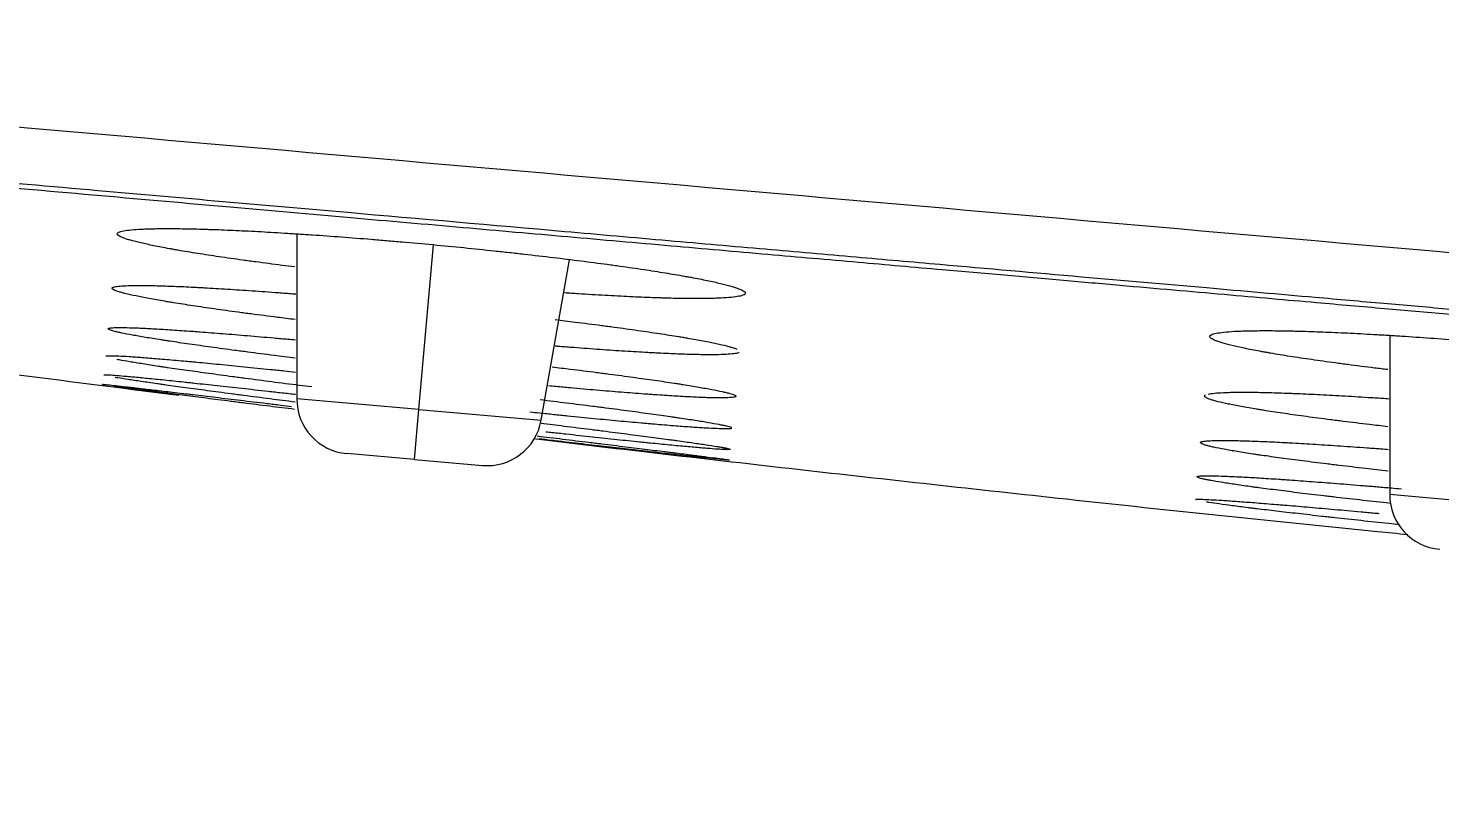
# Model space of a CAD drawing. Header units: millimetres. Extents: x 11618 to 13994, y -5897 to -2537.
# Drawn here: x 13079.91 to 13105.64, y -3607.08 to -3593.06 of the extents above; entities that cross this region are included whole.
import ezdxf

# ---------------------------------------------------------------- set-up
doc = ezdxf.new("R2010")
doc.units = ezdxf.units.MM
doc.layers.add('DIM', color=3, linetype='Continuous', lineweight=13)
doc.styles.get("Standard").update_dxf_attribs({"font": 'arial.ttf'})
doc.dimstyles.get("Standard").update_dxf_attribs({"dimtxt": 0.18, "dimasz": 0.18, "dimexe": 0.18, "dimexo": 0.0625, "dimgap": 0.09, "dimtad": 0, "dimtih": 1, "dimtoh": 1, "dimdec": 1, "dimdsep": 46, "dimtxsty": 'Standard', "dimcen": 0.09, "dimadec": 0, "dimazin": 0, "dimtfac": 1, "dimtdec": 1, "dimtofl": 0, "dimtmove": 0, "dimatfit": 3, "dimfxl": 1, "dimtolj": 1, "dimtzin": 0, "dimarcsym": 0})

# ---------------------------------------------------------------- blocks, each defined once
blk = doc.blocks.new('*D3')
at = {"layer": 'Defpoints', "color": 0, "transparency": 16777216}
for p in [(13022.698, -3589.905), (13211.939, -3606.495), (13206.858, -3664.45)]:
    blk.add_point(p, dxfattribs=at)
at = {"layer": 'DIM', "color": 0, "lineweight": -2, "transparency": 16777216}
for p, q in [((13022.693, -3589.967), (13017.602, -3648.039)), ((13211.934, -3606.557), (13206.843, -3664.629)), ((13035.549, -3649.432), (13088.231, -3654.05)), ((13188.927, -3662.878), (13136.245, -3658.26))]:
    blk.add_line(p, q, dxfattribs=at)
at = {"layer": 'DIM', "color": 0, "transparency": 16777216}
for points in [[(13035.811, -3646.443), (13035.287, -3652.42), (13017.618, -3647.86)], [(13189.189, -3659.89), (13188.665, -3665.867), (13206.858, -3664.45)]]:
    blk.add_solid(points, dxfattribs=at)
at = {"layer": 'DIM', "color": 0, "transparency": 16777216, "insert": (13112.238, -3656.155), "char_height": 18, "attachment_point": 5}
blk.add_mtext('\\A1;190', dxfattribs=at)

msp = doc.modelspace()

# ---------------------------------------------------------------- linework, layer by layer
at = {"linetype": 'Continuous', "lineweight": 18, "extrusion": (-1, -2.22045e-16, 0)}
for p, q in [((13084.801, -3596.807), (13084.801, -3599.813)), ((13089.256, -3600.203), (13089.772, -3597.278)), ((13104.725, -3598.656), (13104.725, -3601.556)), ((13086.949, -3600.918), (13085.714, -3600.81)), ((13086.949, -3600.918), (13088.184, -3601.026))]:
    msp.add_line(p, q, dxfattribs=at)
at = {"linetype": 'Continuous', "lineweight": 13, "extrusion": (-1, -2.22045e-16, 0)}
for p, q in [((13087.029, -3600.008), (13087.291, -3597.004)), ((13087.029, -3600.008), (13084.801, -3599.813)), ((13086.949, -3600.918), (13087.029, -3600.008)), ((13087.029, -3600.008), (13089.256, -3600.203)), ((13106.952, -3601.751), (13104.725, -3601.556))]:
    msp.add_line(p, q, dxfattribs=at)
at = {"linetype": 'Continuous', "lineweight": 18}
for centre, start, end in [((13085.801, -3599.813), 180, 265), ((13088.271, -3600.029), 265, 350), ((13105.725, -3601.556), 180, 265)]:
    msp.add_arc(centre, 1, start, end, dxfattribs=at)
at = {"linetype": 'Continuous', "lineweight": 13}
for points, knots in [([(13062.381, -3593.337), (13064.656, -3593.539), (13066.932, -3593.736), (13071.487, -3594.136), (13073.765, -3594.335), (13080.602, -3594.935), (13085.164, -3595.335), (13098.863, -3596.535), (13108.006, -3597.338), (13117.15, -3598.138)], [0, 0, 0, 0, 0.125, 0.125, 0.25, 0.25, 0.5, 0.5, 1, 1, 1, 1]), ([(13117.061, -3599.167), (13117.044, -3599.165), (13117.01, -3599.162), (13116.96, -3599.158), (13116.91, -3599.153), (13116.86, -3599.149), (13116.81, -3599.145), (13116.76, -3599.14), (13116.709, -3599.136), (13116.657, -3599.131), (13116.604, -3599.127), (13116.549, -3599.122), (13116.493, -3599.117), (13116.435, -3599.112), (13116.371, -3599.106), (13116.301, -3599.1), (13116.223, -3599.093), (13116.142, -3599.086), (13116.057, -3599.079), (13115.968, -3599.071), (13115.875, -3599.063), (13115.778, -3599.054), (13115.677, -3599.045), (13115.571, -3599.036), (13115.462, -3599.027), (13115.298, -3599.012), (13115.068, -3598.992), (13114.763, -3598.965), (13114.421, -3598.935), (13114.042, -3598.902), (13113.695, -3598.872), (13113.389, -3598.845), (13113.13, -3598.822), (13112.853, -3598.798), (13112.559, -3598.772), (13112.248, -3598.745), (13111.862, -3598.711), (13111.389, -3598.67), (13110.819, -3598.62), (13110.089, -3598.556), (13109.17, -3598.475), (13108.029, -3598.375), (13106.875, -3598.274), (13105.721, -3598.173), (13104.58, -3598.073), (13103.123, -3597.945), (13101.287, -3597.784), (13099.005, -3597.584), (13096.876, -3597.398), (13094.957, -3597.229), (13093.307, -3597.085), (13091.537, -3596.93), (13088.997, -3596.707), (13085.53, -3596.403), (13080.974, -3596.004), (13077.019, -3595.657), (13073.824, -3595.377), (13071.549, -3595.178), (13069.412, -3594.991), (13067.479, -3594.821), (13066.247, -3594.713), (13065.47, -3594.645), (13065.09, -3594.612), (13064.618, -3594.57), (13064.153, -3594.53), (13063.734, -3594.493), (13063.404, -3594.464), (13063.105, -3594.438), (13062.836, -3594.414), (13062.599, -3594.393), (13062.451, -3594.38), (13062.382, -3594.374)], [0, 0, 0, 0, 0.00093, 0.001846, 0.002755, 0.003662, 0.004571, 0.005489, 0.006419, 0.007367, 0.008336, 0.00933, 0.010354, 0.01141, 0.012501, 0.01386, 0.015278, 0.016761, 0.018312, 0.019934, 0.02163, 0.023401, 0.025249, 0.027174, 0.029176, 0.031253, 0.03616, 0.041729, 0.047976, 0.054905, 0.062506, 0.066938, 0.071679, 0.076731, 0.082096, 0.087772, 0.093759, 0.103254, 0.113671, 0.125011, 0.143197, 0.164032, 0.187516, 0.206429, 0.227264, 0.25002, 0.286248, 0.327918, 0.375029, 0.402973, 0.433122, 0.465478, 0.500039, 0.572373, 0.6557, 0.750021, 0.78956, 0.83122, 0.875001, 0.907035, 0.937497, 0.942783, 0.949752, 0.958407, 0.968747, 0.975374, 0.981433, 0.986926, 0.991851, 0.996209, 1, 1, 1, 1])]:
    msp.add_open_spline(points, degree=3, knots=knots, dxfattribs=at)
at = {"linetype": 'Continuous', "lineweight": 18}
for points, knots in [([(13062.494, -3594.461), (13062.588, -3594.47), (13062.784, -3594.487), (13063.094, -3594.515), (13063.434, -3594.545), (13063.804, -3594.578), (13064.155, -3594.609), (13064.478, -3594.637), (13064.761, -3594.662), (13065.045, -3594.687), (13065.328, -3594.712), (13065.611, -3594.737), (13065.877, -3594.76), (13066.131, -3594.782), (13066.377, -3594.804), (13066.64, -3594.827), (13066.918, -3594.851), (13067.212, -3594.877), (13067.521, -3594.904), (13067.846, -3594.933), (13068.187, -3594.963), (13068.543, -3594.994), (13068.914, -3595.027), (13069.512, -3595.079), (13070.324, -3595.151), (13071.339, -3595.24), (13072.332, -3595.327), (13073.305, -3595.413), (13074.257, -3595.496), (13075.188, -3595.578), (13076.681, -3595.709), (13078.696, -3595.886), (13081.189, -3596.105), (13083.536, -3596.311), (13085.735, -3596.505), (13087.787, -3596.685), (13089.733, -3596.856), (13091.583, -3597.019), (13093.348, -3597.174), (13094.996, -3597.318), (13096.433, -3597.445), (13097.681, -3597.554), (13098.762, -3597.649), (13099.79, -3597.74), (13100.765, -3597.825), (13101.688, -3597.906), (13102.558, -3597.983), (13103.533, -3598.069), (13104.598, -3598.162), (13105.736, -3598.262), (13106.721, -3598.349), (13107.571, -3598.423), (13108.302, -3598.488), (13108.985, -3598.548), (13109.62, -3598.603), (13110.329, -3598.666), (13111.094, -3598.733), (13111.871, -3598.801), (13112.537, -3598.86), (13113.106, -3598.91), (13113.711, -3598.963), (13114.338, -3599.018), (13114.915, -3599.069), (13115.362, -3599.108), (13115.703, -3599.138), (13115.969, -3599.161), (13116.164, -3599.178), (13116.297, -3599.19), (13116.426, -3599.201), (13116.553, -3599.212), (13116.678, -3599.223), (13116.803, -3599.234), (13116.929, -3599.245), (13117.012, -3599.252), (13117.055, -3599.256)], [0, 0, 0, 0, 0.005151, 0.010852, 0.017103, 0.023903, 0.031252, 0.036466, 0.041678, 0.046888, 0.052095, 0.0573, 0.062502, 0.066749, 0.071284, 0.076106, 0.081216, 0.086613, 0.092297, 0.098266, 0.104522, 0.111063, 0.117889, 0.125, 0.144009, 0.162634, 0.180874, 0.198731, 0.216202, 0.23329, 0.249993, 0.298424, 0.344152, 0.387173, 0.427485, 0.465089, 0.499991, 0.53446, 0.566783, 0.596959, 0.624989, 0.645739, 0.665527, 0.68435, 0.702208, 0.719099, 0.735026, 0.749991, 0.772645, 0.793478, 0.812492, 0.826748, 0.840128, 0.852628, 0.864248, 0.874994, 0.891527, 0.906245, 0.91767, 0.928083, 0.937496, 0.950865, 0.962498, 0.969176, 0.9754, 0.981249, 0.983738, 0.986155, 0.988515, 0.990832, 0.993122, 0.995402, 0.997689, 1, 1, 1, 1]), ([(13084.767, -3597.409), (13084.688, -3597.4), (13084.609, -3597.39), (13084.367, -3597.359), (13084.207, -3597.338), (13084.012, -3597.312), (13083.973, -3597.307), (13083.896, -3597.297), (13083.858, -3597.291), (13083.744, -3597.276), (13083.67, -3597.265), (13083.453, -3597.234), (13083.315, -3597.214), (13083.054, -3597.174), (13082.93, -3597.154), (13082.753, -3597.125), (13082.696, -3597.116), (13082.614, -3597.101), (13082.586, -3597.097), (13082.533, -3597.087), (13082.506, -3597.082), (13082.377, -3597.059), (13082.282, -3597.041), (13082.108, -3597.005), (13082.03, -3596.988), (13081.888, -3596.955), (13081.826, -3596.939), (13081.758, -3596.92), (13081.745, -3596.916), (13081.72, -3596.909), (13081.708, -3596.905), (13081.674, -3596.894), (13081.654, -3596.887), (13081.6, -3596.866), (13081.573, -3596.853), (13081.537, -3596.828), (13081.528, -3596.817), (13081.529, -3596.801), (13081.532, -3596.796), (13081.54, -3596.788), (13081.543, -3596.786), (13081.55, -3596.781), (13081.555, -3596.779), (13081.579, -3596.768), (13081.608, -3596.76), (13081.683, -3596.745), (13081.73, -3596.739), (13081.84, -3596.728), (13081.904, -3596.724), (13081.995, -3596.72), (13082.014, -3596.719), (13082.053, -3596.717), (13082.112, -3596.715), (13082.175, -3596.713), (13082.308, -3596.711), (13082.404, -3596.71), (13082.612, -3596.711), (13082.723, -3596.712), (13082.901, -3596.716), (13082.963, -3596.717), (13083.058, -3596.72), (13083.09, -3596.721), (13083.156, -3596.723), (13083.189, -3596.724), (13083.356, -3596.729), (13083.495, -3596.735), (13083.785, -3596.748), (13083.936, -3596.755), (13084.248, -3596.772), (13084.409, -3596.781), (13084.618, -3596.794), (13084.66, -3596.797), (13084.745, -3596.802), (13084.872, -3596.81), (13085.001, -3596.819), (13085.261, -3596.836), (13085.437, -3596.849), (13085.794, -3596.876), (13085.975, -3596.89), (13086.252, -3596.912), (13086.345, -3596.92), (13086.532, -3596.936), (13086.626, -3596.944), (13086.907, -3596.968), (13087.096, -3596.986), (13087.285, -3597.003)], [0, 0, 0, 0, 0.017181, 0.017181, 0.053582, 0.053582, 0.062682, 0.062682, 0.071782, 0.071782, 0.089983, 0.089983, 0.126383, 0.126383, 0.162784, 0.162784, 0.180984, 0.180984, 0.190084, 0.190084, 0.199185, 0.199185, 0.235585, 0.235585, 0.271986, 0.271986, 0.308387, 0.308387, 0.317487, 0.317487, 0.326587, 0.326587, 0.344787, 0.344787, 0.381188, 0.381188, 0.417589, 0.417589, 0.435789, 0.435789, 0.444889, 0.444889, 0.45399, 0.45399, 0.49039, 0.49039, 0.526791, 0.526791, 0.563192, 0.563192, 0.572292, 0.572292, 0.581392, 0.599592, 0.599592, 0.635993, 0.635993, 0.672394, 0.672394, 0.690594, 0.690594, 0.699694, 0.699694, 0.708794, 0.708794, 0.745195, 0.745195, 0.781596, 0.781596, 0.817997, 0.817997, 0.827097, 0.827097, 0.836197, 0.854397, 0.854397, 0.890798, 0.890798, 0.927199, 0.927199, 0.945399, 0.945399, 0.963599, 0.963599, 1, 1, 1, 1]), ([(13087.285, -3597.003), (13087.474, -3597.021), (13087.662, -3597.039), (13088.034, -3597.076), (13088.219, -3597.096), (13088.494, -3597.125), (13088.585, -3597.135), (13088.722, -3597.15), (13088.767, -3597.155), (13088.858, -3597.165), (13088.903, -3597.17), (13089.129, -3597.195), (13089.305, -3597.216), (13089.649, -3597.257), (13089.817, -3597.278), (13090.145, -3597.319), (13090.306, -3597.34), (13090.5, -3597.367), (13090.539, -3597.372), (13090.616, -3597.382), (13090.654, -3597.388), (13090.768, -3597.404), (13090.841, -3597.414), (13091.058, -3597.445), (13091.195, -3597.466), (13091.456, -3597.507), (13091.58, -3597.527), (13091.756, -3597.557), (13091.813, -3597.567), (13091.896, -3597.582), (13091.923, -3597.586), (13091.977, -3597.596), (13092.003, -3597.601), (13092.132, -3597.625), (13092.227, -3597.644), (13092.4, -3597.681), (13092.479, -3597.698), (13092.62, -3597.733), (13092.682, -3597.749), (13092.75, -3597.769), (13092.763, -3597.773), (13092.788, -3597.781), (13092.823, -3597.793), (13092.854, -3597.804), (13092.908, -3597.826), (13092.935, -3597.84), (13092.971, -3597.865), (13092.98, -3597.877), (13092.978, -3597.894), (13092.976, -3597.9), (13092.968, -3597.907), (13092.965, -3597.91), (13092.957, -3597.915), (13092.953, -3597.917), (13092.928, -3597.929), (13092.899, -3597.937), (13092.823, -3597.952), (13092.73, -3597.965), (13092.603, -3597.974), (13092.512, -3597.978), (13092.493, -3597.979), (13092.454, -3597.98), (13092.395, -3597.982), (13092.332, -3597.984), (13092.199, -3597.986), (13092.103, -3597.987), (13091.897, -3597.985), (13091.786, -3597.984), (13091.607, -3597.98), (13091.546, -3597.978), (13091.451, -3597.975), (13091.419, -3597.974), (13091.354, -3597.972), (13091.321, -3597.971), (13091.154, -3597.965), (13091.015, -3597.959), (13090.726, -3597.945), (13090.576, -3597.938), (13090.264, -3597.92), (13090.103, -3597.91), (13089.894, -3597.896), (13089.852, -3597.894), (13089.768, -3597.888), (13089.725, -3597.885), (13089.681, -3597.882), (13089.681, -3597.882)], [0, 0, 0, 0, 0.036358, 0.036358, 0.072715, 0.072715, 0.090894, 0.090894, 0.099984, 0.099984, 0.109073, 0.109073, 0.145431, 0.145431, 0.181788, 0.181788, 0.218146, 0.218146, 0.227236, 0.227236, 0.236325, 0.236325, 0.254504, 0.254504, 0.290861, 0.290861, 0.327219, 0.327219, 0.345398, 0.345398, 0.354487, 0.354487, 0.363577, 0.363577, 0.399935, 0.399935, 0.436292, 0.436292, 0.47265, 0.47265, 0.481739, 0.481739, 0.490829, 0.509008, 0.509008, 0.545365, 0.545365, 0.581723, 0.581723, 0.599902, 0.599902, 0.608991, 0.608991, 0.618081, 0.618081, 0.654438, 0.654438, 0.690796, 0.727154, 0.727154, 0.736243, 0.736243, 0.745333, 0.763511, 0.763511, 0.799869, 0.799869, 0.836227, 0.836227, 0.854406, 0.854406, 0.863495, 0.863495, 0.872584, 0.872584, 0.908942, 0.908942, 0.9453, 0.9453, 0.981658, 0.981658, 0.990747, 0.990747, 0.999836, 1, 1, 1, 1]), ([(13084.769, -3598.368), (13084.661, -3598.354), (13084.554, -3598.341), (13084.284, -3598.307), (13084.124, -3598.286), (13083.928, -3598.261), (13083.89, -3598.256), (13083.812, -3598.245), (13083.774, -3598.24), (13083.66, -3598.225), (13083.586, -3598.215), (13083.369, -3598.185), (13083.231, -3598.165), (13082.969, -3598.126), (13082.845, -3598.108), (13082.668, -3598.08), (13082.611, -3598.071), (13082.528, -3598.058), (13082.501, -3598.053), (13082.447, -3598.044), (13082.42, -3598.04), (13082.291, -3598.018), (13082.195, -3598.001), (13082.021, -3597.969), (13081.942, -3597.953), (13081.8, -3597.924), (13081.737, -3597.91), (13081.669, -3597.893), (13081.656, -3597.89), (13081.63, -3597.883), (13081.618, -3597.88), (13081.584, -3597.87), (13081.563, -3597.864), (13081.509, -3597.847), (13081.481, -3597.836), (13081.444, -3597.816), (13081.435, -3597.807), (13081.435, -3597.794), (13081.438, -3597.79), (13081.445, -3597.785), (13081.448, -3597.783), (13081.455, -3597.78), (13081.46, -3597.778), (13081.484, -3597.77), (13081.512, -3597.765), (13081.587, -3597.756), (13081.633, -3597.753), (13081.743, -3597.748), (13081.806, -3597.747), (13081.897, -3597.746), (13081.915, -3597.746), (13081.954, -3597.746), (13082.013, -3597.747), (13082.076, -3597.747), (13082.208, -3597.75), (13082.304, -3597.752), (13082.511, -3597.759), (13082.622, -3597.763), (13082.8, -3597.771), (13082.861, -3597.774), (13082.956, -3597.779), (13082.988, -3597.781), (13083.054, -3597.784), (13083.087, -3597.786), (13083.253, -3597.795), (13083.392, -3597.803), (13083.682, -3597.822), (13083.982, -3597.841), (13084.305, -3597.865), (13084.513, -3597.88), (13084.555, -3597.884), (13084.64, -3597.89), (13084.702, -3597.895), (13084.764, -3597.9), (13084.784, -3597.901)], [0, 0, 0, 0, 0.02752, 0.02752, 0.070521, 0.070521, 0.081271, 0.081271, 0.092021, 0.092021, 0.113521, 0.113521, 0.156522, 0.156522, 0.199523, 0.199523, 0.221023, 0.221023, 0.231773, 0.231773, 0.242523, 0.242523, 0.285524, 0.285524, 0.328524, 0.328524, 0.371525, 0.371525, 0.382275, 0.382275, 0.393025, 0.393025, 0.414526, 0.414526, 0.457526, 0.457526, 0.500527, 0.500527, 0.522027, 0.522027, 0.532777, 0.532777, 0.543527, 0.543527, 0.586528, 0.586528, 0.629528, 0.629528, 0.672529, 0.672529, 0.683279, 0.683279, 0.694029, 0.71553, 0.71553, 0.75853, 0.75853, 0.801531, 0.801531, 0.823031, 0.823031, 0.833781, 0.833781, 0.844531, 0.844531, 0.887532, 0.887532, 0.930533, 0.973533, 0.973533, 0.984283, 0.984283, 0.995033, 1, 1, 1, 1]), ([(13072.792, -3598.45), (13075.018, -3598.755), (13078.303, -3599.193), (13081.591, -3599.612), (13082.649, -3599.746)], [0, 0, 0, 0, 0.678169, 1, 1, 1, 1]), ([(13084.771, -3599.071), (13084.641, -3599.055), (13084.513, -3599.038), (13084.223, -3599.002), (13084.062, -3598.981), (13083.867, -3598.955), (13083.828, -3598.95), (13083.75, -3598.94), (13083.712, -3598.935), (13083.598, -3598.92), (13083.524, -3598.91), (13083.307, -3598.88), (13083.168, -3598.861), (13082.906, -3598.824), (13082.781, -3598.806), (13082.604, -3598.78), (13082.547, -3598.771), (13082.463, -3598.759), (13082.436, -3598.755), (13082.382, -3598.746), (13082.355, -3598.742), (13082.225, -3598.722), (13082.13, -3598.707), (13081.955, -3598.677), (13081.875, -3598.664), (13081.732, -3598.638), (13081.669, -3598.625), (13081.586, -3598.608), (13081.561, -3598.603), (13081.515, -3598.592), (13081.494, -3598.587), (13081.438, -3598.573), (13081.41, -3598.564), (13081.373, -3598.549), (13081.363, -3598.542), (13081.363, -3598.534), (13081.365, -3598.531), (13081.372, -3598.528), (13081.375, -3598.527), (13081.382, -3598.524), (13081.386, -3598.524), (13081.41, -3598.519), (13081.438, -3598.516), (13081.512, -3598.513), (13081.558, -3598.513), (13081.667, -3598.513), (13081.73, -3598.515), (13081.82, -3598.518), (13081.839, -3598.518), (13081.877, -3598.52), (13081.935, -3598.522), (13081.998, -3598.525), (13082.13, -3598.531), (13082.226, -3598.537), (13082.432, -3598.549), (13082.542, -3598.556), (13082.72, -3598.568), (13082.781, -3598.572), (13082.876, -3598.579), (13082.908, -3598.581), (13082.973, -3598.586), (13083.006, -3598.589), (13083.172, -3598.601), (13083.311, -3598.612), (13083.599, -3598.635), (13083.899, -3598.66), (13084.221, -3598.687), (13084.429, -3598.706), (13084.471, -3598.71), (13084.556, -3598.717), (13084.644, -3598.725), (13084.733, -3598.733), (13084.78, -3598.737)], [0, 0, 0, 0, 0.03246, 0.03246, 0.074946, 0.074946, 0.085567, 0.085567, 0.096189, 0.096189, 0.117432, 0.117432, 0.159918, 0.159918, 0.202405, 0.202405, 0.223648, 0.223648, 0.234269, 0.234269, 0.244891, 0.244891, 0.287377, 0.287377, 0.329864, 0.329864, 0.37235, 0.37235, 0.393593, 0.393593, 0.414836, 0.414836, 0.457323, 0.457323, 0.499809, 0.499809, 0.521052, 0.521052, 0.531674, 0.531674, 0.542295, 0.542295, 0.584781, 0.584781, 0.627268, 0.627268, 0.669754, 0.669754, 0.680376, 0.680376, 0.690997, 0.71224, 0.71224, 0.754727, 0.754727, 0.797213, 0.797213, 0.818456, 0.818456, 0.829078, 0.829078, 0.839699, 0.839699, 0.882185, 0.882185, 0.924672, 0.967158, 0.967158, 0.97778, 0.97778, 0.988401, 1, 1, 1, 1]), ([(13089.509, -3598.368), (13089.633, -3598.383), (13089.754, -3598.398), (13090.037, -3598.433), (13090.198, -3598.454), (13090.393, -3598.479), (13090.432, -3598.484), (13090.509, -3598.494), (13090.547, -3598.499), (13090.66, -3598.515), (13090.734, -3598.525), (13090.951, -3598.555), (13091.089, -3598.574), (13091.35, -3598.613), (13091.475, -3598.632), (13091.651, -3598.659), (13091.708, -3598.669), (13091.791, -3598.682), (13091.818, -3598.687), (13091.872, -3598.696), (13091.899, -3598.7), (13092.028, -3598.722), (13092.123, -3598.74), (13092.297, -3598.772), (13092.376, -3598.788), (13092.518, -3598.819), (13092.581, -3598.833), (13092.649, -3598.851), (13092.662, -3598.854), (13092.687, -3598.861), (13092.723, -3598.871), (13092.754, -3598.881), (13092.791, -3598.893), (13092.808, -3598.899), (13092.822, -3598.905)], [0, 0, 0, 0, 0.070854, 0.070854, 0.168448, 0.168448, 0.192846, 0.192846, 0.217245, 0.217245, 0.266042, 0.266042, 0.363637, 0.363637, 0.461231, 0.461231, 0.510028, 0.510028, 0.534427, 0.534427, 0.558825, 0.558825, 0.65642, 0.65642, 0.754014, 0.754014, 0.851608, 0.851608, 0.876007, 0.876007, 0.900405, 0.949203, 0.949203, 1, 1, 1, 1]), ([(13104.691, -3599.28), (13104.609, -3599.27), (13104.527, -3599.26), (13104.282, -3599.23), (13104.122, -3599.21), (13103.927, -3599.184), (13103.888, -3599.179), (13103.811, -3599.169), (13103.773, -3599.164), (13103.659, -3599.149), (13103.585, -3599.139), (13103.369, -3599.108), (13103.231, -3599.088), (13102.969, -3599.049), (13102.845, -3599.029), (13102.669, -3599.001), (13102.612, -3598.991), (13102.529, -3598.977), (13102.502, -3598.972), (13102.449, -3598.962), (13102.422, -3598.958), (13102.293, -3598.934), (13102.198, -3598.916), (13102.025, -3598.88), (13101.946, -3598.863), (13101.805, -3598.83), (13101.743, -3598.813), (13101.675, -3598.794), (13101.662, -3598.79), (13101.637, -3598.782), (13101.625, -3598.778), (13101.592, -3598.767), (13101.571, -3598.76), (13101.517, -3598.738), (13101.49, -3598.724), (13101.454, -3598.699), (13101.445, -3598.687), (13101.447, -3598.67), (13101.449, -3598.664), (13101.457, -3598.656), (13101.46, -3598.654), (13101.468, -3598.649), (13101.472, -3598.646), (13101.497, -3598.634), (13101.526, -3598.626), (13101.602, -3598.61), (13101.648, -3598.603), (13101.759, -3598.592), (13101.823, -3598.587), (13101.914, -3598.581), (13101.933, -3598.58), (13101.971, -3598.579), (13102.031, -3598.576), (13102.094, -3598.574), (13102.227, -3598.571), (13102.324, -3598.57), (13102.531, -3598.569), (13102.642, -3598.57), (13102.821, -3598.573), (13102.883, -3598.574), (13102.978, -3598.576), (13103.01, -3598.577), (13103.076, -3598.579), (13103.109, -3598.579), (13103.276, -3598.584), (13103.415, -3598.589), (13103.705, -3598.601), (13104.007, -3598.614), (13104.33, -3598.632), (13104.539, -3598.644), (13104.581, -3598.646), (13104.666, -3598.651), (13104.793, -3598.659), (13104.922, -3598.667), (13105.182, -3598.684), (13105.358, -3598.696), (13105.716, -3598.721), (13105.897, -3598.735), (13106.174, -3598.756), (13106.267, -3598.764), (13106.454, -3598.779), (13106.548, -3598.787), (13106.829, -3598.81), (13107.018, -3598.827), (13107.207, -3598.844)], [0, 0, 0, 0, 0.017807, 0.017807, 0.054184, 0.054184, 0.063279, 0.063279, 0.072373, 0.072373, 0.090562, 0.090562, 0.126939, 0.126939, 0.163317, 0.163317, 0.181506, 0.181506, 0.1906, 0.1906, 0.199694, 0.199694, 0.236072, 0.236072, 0.272449, 0.272449, 0.308827, 0.308827, 0.317921, 0.317921, 0.327016, 0.327016, 0.345205, 0.345205, 0.381582, 0.381582, 0.41796, 0.41796, 0.436148, 0.436148, 0.445243, 0.445243, 0.454337, 0.454337, 0.490715, 0.490715, 0.527092, 0.527092, 0.56347, 0.56347, 0.572564, 0.572564, 0.581658, 0.599847, 0.599847, 0.636225, 0.636225, 0.672602, 0.672602, 0.690791, 0.690791, 0.699885, 0.699885, 0.70898, 0.70898, 0.745357, 0.745357, 0.781735, 0.818112, 0.818112, 0.827207, 0.827207, 0.836301, 0.85449, 0.85449, 0.890867, 0.890867, 0.927245, 0.927245, 0.945434, 0.945434, 0.963622, 0.963622, 1, 1, 1, 1]), ([(13092.865, -3598.968), (13092.865, -3598.968), (13092.865, -3598.968), (13092.861, -3598.97), (13092.856, -3598.972), (13092.832, -3598.981), (13092.803, -3598.986), (13092.729, -3598.996), (13092.682, -3599), (13092.573, -3599.006), (13092.509, -3599.008), (13092.419, -3599.009), (13092.4, -3599.009), (13092.362, -3599.009), (13092.303, -3599.009), (13092.24, -3599.008), (13092.107, -3599.007), (13092.012, -3599.005), (13091.806, -3598.998), (13091.695, -3598.994), (13091.517, -3598.986), (13091.456, -3598.983), (13091.361, -3598.979), (13091.329, -3598.977), (13091.264, -3598.973), (13091.231, -3598.972), (13091.065, -3598.963), (13090.926, -3598.954), (13090.638, -3598.936), (13090.488, -3598.926), (13090.177, -3598.904), (13090.016, -3598.892), (13089.807, -3598.876), (13089.765, -3598.872), (13089.681, -3598.866), (13089.612, -3598.86), (13089.542, -3598.855), (13089.514, -3598.852)], [0, 0, 0, 0, 0.001144, 0.001144, 0.024031, 0.024031, 0.115576, 0.115576, 0.207122, 0.207122, 0.298668, 0.298668, 0.321554, 0.321554, 0.344441, 0.390214, 0.390214, 0.481759, 0.481759, 0.573305, 0.573305, 0.619078, 0.619078, 0.641964, 0.641964, 0.664851, 0.664851, 0.756397, 0.756397, 0.847942, 0.847942, 0.939488, 0.939488, 0.962375, 0.962375, 0.985261, 1, 1, 1, 1]), ([(13081.323, -3599.03), (13081.324, -3599.03), (13081.325, -3599.03), (13081.33, -3599.029), (13081.334, -3599.029), (13081.357, -3599.026), (13081.384, -3599.026), (13081.458, -3599.026), (13081.503, -3599.028), (13081.611, -3599.033), (13081.674, -3599.036), (13081.763, -3599.042), (13081.782, -3599.043), (13081.82, -3599.046), (13081.878, -3599.05), (13081.941, -3599.054), (13082.072, -3599.064), (13082.167, -3599.072), (13082.372, -3599.089), (13082.483, -3599.098), (13082.66, -3599.114), (13082.721, -3599.12), (13082.815, -3599.128), (13082.847, -3599.131), (13082.912, -3599.137), (13083.076, -3599.152), (13083.249, -3599.169), (13083.537, -3599.197), (13083.837, -3599.226), (13084.158, -3599.259), (13084.366, -3599.28), (13084.408, -3599.284), (13084.492, -3599.293), (13084.6, -3599.304), (13084.71, -3599.316), (13084.778, -3599.323)], [0, 0, 0, 0, 0.007525, 0.007525, 0.02979, 0.02979, 0.118849, 0.118849, 0.207908, 0.207908, 0.296967, 0.296967, 0.319232, 0.319232, 0.341497, 0.386026, 0.386026, 0.475085, 0.475085, 0.564145, 0.564145, 0.608674, 0.608674, 0.630939, 0.630939, 0.653204, 0.742263, 0.742263, 0.831322, 0.920381, 0.920381, 0.942646, 0.942646, 0.964911, 1, 1, 1, 1]), ([(13085.074, -3599.596), (13084.999, -3599.586), (13084.924, -3599.577), (13084.678, -3599.546), (13084.51, -3599.525), (13084.181, -3599.482), (13084.02, -3599.461), (13083.824, -3599.435), (13083.786, -3599.43), (13083.708, -3599.42), (13083.67, -3599.415), (13083.556, -3599.4), (13083.482, -3599.39), (13083.264, -3599.36), (13083.126, -3599.341), (13082.863, -3599.304), (13082.738, -3599.287), (13082.56, -3599.261), (13082.503, -3599.253), (13082.419, -3599.24), (13082.392, -3599.236), (13082.338, -3599.228), (13082.311, -3599.224), (13082.18, -3599.204), (13082.085, -3599.19), (13081.909, -3599.162), (13081.829, -3599.149), (13081.685, -3599.124), (13081.622, -3599.113), (13081.553, -3599.1), (13081.539, -3599.098), (13081.526, -3599.095), (13081.525, -3599.095), (13081.524, -3599.095)], [0, 0, 0, 0, 0.044061, 0.044061, 0.14725, 0.14725, 0.250438, 0.250438, 0.276236, 0.276236, 0.302033, 0.302033, 0.353627, 0.353627, 0.456815, 0.456815, 0.560004, 0.560004, 0.611598, 0.611598, 0.637395, 0.637395, 0.663192, 0.663192, 0.766381, 0.766381, 0.869569, 0.869569, 0.972758, 0.972758, 0.998555, 0.998555, 1, 1, 1, 1]), ([(13081.281, -3599.374), (13081.282, -3599.374), (13081.282, -3599.374), (13081.285, -3599.373), (13081.288, -3599.373), (13081.295, -3599.373), (13081.299, -3599.372), (13081.321, -3599.372), (13081.349, -3599.373), (13081.421, -3599.377), (13081.466, -3599.38), (13081.574, -3599.389), (13081.636, -3599.394), (13081.725, -3599.402), (13081.744, -3599.404), (13081.782, -3599.407), (13081.84, -3599.413), (13081.902, -3599.418), (13082.033, -3599.431), (13082.128, -3599.44), (13082.332, -3599.461), (13082.442, -3599.472), (13082.619, -3599.491), (13082.68, -3599.497), (13082.774, -3599.507), (13082.806, -3599.511), (13082.871, -3599.518), (13082.904, -3599.521), (13083.069, -3599.539), (13083.207, -3599.554), (13083.495, -3599.585), (13083.794, -3599.618), (13084.115, -3599.654), (13084.322, -3599.677), (13084.364, -3599.682), (13084.448, -3599.691), (13084.571, -3599.705), (13084.695, -3599.719), (13084.777, -3599.728)], [0, 0, 0, 0, 0.005716, 0.005716, 0.027373, 0.027373, 0.04903, 0.04903, 0.135659, 0.135659, 0.222288, 0.222288, 0.308917, 0.308917, 0.330574, 0.330574, 0.352232, 0.395546, 0.395546, 0.482175, 0.482175, 0.568804, 0.568804, 0.612119, 0.612119, 0.633776, 0.633776, 0.655433, 0.655433, 0.742062, 0.742062, 0.828691, 0.91532, 0.91532, 0.936977, 0.936977, 0.958635, 1, 1, 1, 1]), ([(13089.459, -3599.23), (13089.57, -3599.244), (13089.679, -3599.257), (13089.95, -3599.29), (13090.111, -3599.31), (13090.306, -3599.335), (13090.345, -3599.34), (13090.422, -3599.35), (13090.46, -3599.355), (13090.574, -3599.37), (13090.648, -3599.38), (13090.865, -3599.409), (13091.003, -3599.428), (13091.265, -3599.464), (13091.39, -3599.482), (13091.566, -3599.508), (13091.624, -3599.517), (13091.707, -3599.53), (13091.734, -3599.534), (13091.788, -3599.542), (13091.815, -3599.547), (13091.945, -3599.567), (13092.04, -3599.583), (13092.215, -3599.613), (13092.294, -3599.627), (13092.437, -3599.654), (13092.5, -3599.667), (13092.569, -3599.682), (13092.582, -3599.685), (13092.607, -3599.691), (13092.644, -3599.699), (13092.675, -3599.708), (13092.73, -3599.723), (13092.758, -3599.732), (13092.795, -3599.749), (13092.805, -3599.757), (13092.805, -3599.767), (13092.802, -3599.77), (13092.795, -3599.774), (13092.792, -3599.775), (13092.785, -3599.778), (13092.781, -3599.779), (13092.757, -3599.785), (13092.728, -3599.788), (13092.654, -3599.793), (13092.608, -3599.794), (13092.499, -3599.795), (13092.436, -3599.795), (13092.346, -3599.792), (13092.328, -3599.792), (13092.289, -3599.791), (13092.231, -3599.789), (13092.168, -3599.787), (13092.036, -3599.781), (13091.941, -3599.776), (13091.735, -3599.765), (13091.625, -3599.758), (13091.448, -3599.747), (13091.387, -3599.743), (13091.292, -3599.736), (13091.26, -3599.734), (13091.195, -3599.729), (13091.162, -3599.727), (13090.997, -3599.715), (13090.858, -3599.704), (13090.57, -3599.681), (13090.421, -3599.668), (13090.11, -3599.642), (13089.949, -3599.627), (13089.742, -3599.609), (13089.7, -3599.605), (13089.616, -3599.597), (13089.526, -3599.589), (13089.436, -3599.58), (13089.389, -3599.576)], [0, 0, 0, 0, 0.027807, 0.027807, 0.070488, 0.070488, 0.081158, 0.081158, 0.091829, 0.091829, 0.113169, 0.113169, 0.155851, 0.155851, 0.198532, 0.198532, 0.219872, 0.219872, 0.230543, 0.230543, 0.241213, 0.241213, 0.283894, 0.283894, 0.326575, 0.326575, 0.369257, 0.369257, 0.379927, 0.379927, 0.390597, 0.411938, 0.411938, 0.454619, 0.454619, 0.4973, 0.4973, 0.518641, 0.518641, 0.529311, 0.529311, 0.539982, 0.539982, 0.582663, 0.582663, 0.625344, 0.625344, 0.668025, 0.668025, 0.678696, 0.678696, 0.689366, 0.710707, 0.710707, 0.753388, 0.753388, 0.796069, 0.796069, 0.81741, 0.81741, 0.82808, 0.82808, 0.83875, 0.83875, 0.881432, 0.881432, 0.924113, 0.924113, 0.966794, 0.966794, 0.977464, 0.977464, 0.988135, 1, 1, 1, 1]), ([(13081.26, -3599.548), (13081.261, -3599.548), (13081.263, -3599.547), (13081.267, -3599.548), (13081.27, -3599.548), (13081.277, -3599.548), (13081.281, -3599.548), (13081.303, -3599.55), (13081.33, -3599.553), (13081.402, -3599.56), (13081.447, -3599.565), (13081.554, -3599.577), (13081.616, -3599.584), (13081.705, -3599.594), (13081.724, -3599.596), (13081.761, -3599.6), (13081.819, -3599.607), (13081.882, -3599.614), (13082.012, -3599.629), (13082.107, -3599.64), (13082.311, -3599.664), (13082.421, -3599.677), (13082.597, -3599.698), (13082.658, -3599.705), (13082.752, -3599.716), (13082.784, -3599.72), (13082.848, -3599.727), (13082.881, -3599.731), (13083.046, -3599.751), (13083.184, -3599.767), (13083.472, -3599.801), (13083.77, -3599.837), (13084.091, -3599.875), (13084.298, -3599.9), (13084.34, -3599.905), (13084.424, -3599.915), (13084.53, -3599.928), (13084.638, -3599.941), (13084.704, -3599.949)], [0, 0, 0, 0, 0.026558, 0.026558, 0.047937, 0.047937, 0.069316, 0.069316, 0.154834, 0.154834, 0.240351, 0.240351, 0.325868, 0.325868, 0.347247, 0.347247, 0.368627, 0.411385, 0.411385, 0.496902, 0.496902, 0.58242, 0.58242, 0.625178, 0.625178, 0.646558, 0.646558, 0.667937, 0.667937, 0.753454, 0.753454, 0.838971, 0.924488, 0.924488, 0.945868, 0.945868, 0.967247, 1, 1, 1, 1]), ([(13084.76, -3600.004), (13084.606, -3599.985), (13084.456, -3599.966), (13084.143, -3599.927), (13083.982, -3599.907), (13083.786, -3599.882), (13083.747, -3599.877), (13083.67, -3599.867), (13083.632, -3599.862), (13083.517, -3599.848), (13083.443, -3599.839), (13083.225, -3599.811), (13083.086, -3599.793), (13082.822, -3599.759), (13082.697, -3599.743), (13082.519, -3599.72), (13082.462, -3599.713), (13082.378, -3599.702), (13082.35, -3599.698), (13082.296, -3599.691), (13082.269, -3599.688), (13082.138, -3599.671), (13082.041, -3599.658), (13081.865, -3599.635), (13081.784, -3599.624), (13081.64, -3599.604), (13081.576, -3599.596), (13081.506, -3599.586), (13081.492, -3599.584), (13081.478, -3599.582), (13081.477, -3599.582), (13081.476, -3599.582)], [0, 0, 0, 0, 0.097802, 0.097802, 0.206895, 0.206895, 0.234168, 0.234168, 0.261441, 0.261441, 0.315988, 0.315988, 0.42508, 0.42508, 0.534173, 0.534173, 0.58872, 0.58872, 0.615993, 0.615993, 0.643266, 0.643266, 0.752359, 0.752359, 0.861452, 0.861452, 0.970545, 0.970545, 0.997818, 0.997818, 1, 1, 1, 1]), ([(13084.774, -3599.872), (13084.619, -3599.852), (13084.467, -3599.833), (13084.154, -3599.793), (13083.993, -3599.772), (13083.798, -3599.746), (13083.759, -3599.741), (13083.681, -3599.731), (13083.643, -3599.726), (13083.529, -3599.711), (13083.455, -3599.701), (13083.237, -3599.672), (13083.098, -3599.654), (13082.835, -3599.618), (13082.709, -3599.601), (13082.532, -3599.577), (13082.474, -3599.569), (13082.39, -3599.557), (13082.363, -3599.553), (13082.309, -3599.545), (13082.282, -3599.542), (13082.151, -3599.523), (13082.055, -3599.509), (13081.879, -3599.483), (13081.799, -3599.471), (13081.655, -3599.449), (13081.591, -3599.439), (13081.521, -3599.428), (13081.508, -3599.425), (13081.494, -3599.423), (13081.493, -3599.423), (13081.492, -3599.423)], [0, 0, 0, 0, 0.098457, 0.098457, 0.20749, 0.20749, 0.234749, 0.234749, 0.262007, 0.262007, 0.316524, 0.316524, 0.425557, 0.425557, 0.534591, 0.534591, 0.589107, 0.589107, 0.616366, 0.616366, 0.643624, 0.643624, 0.752657, 0.752657, 0.861691, 0.861691, 0.970724, 0.970724, 0.997982, 0.997982, 1, 1, 1, 1]), ([(13089.241, -3599.825), (13089.403, -3599.845), (13089.562, -3599.865), (13089.882, -3599.904), (13090.043, -3599.924), (13090.239, -3599.949), (13090.278, -3599.954), (13090.355, -3599.964), (13090.393, -3599.969), (13090.507, -3599.984), (13090.581, -3599.993), (13090.798, -3600.022), (13090.936, -3600.04), (13091.199, -3600.076), (13091.324, -3600.093), (13091.502, -3600.118), (13091.559, -3600.126), (13091.643, -3600.138), (13091.67, -3600.142), (13091.724, -3600.15), (13091.751, -3600.154), (13091.881, -3600.173), (13091.977, -3600.188), (13092.153, -3600.215), (13092.232, -3600.228), (13092.376, -3600.253), (13092.439, -3600.264), (13092.509, -3600.277), (13092.522, -3600.28), (13092.547, -3600.285), (13092.584, -3600.292), (13092.615, -3600.299), (13092.671, -3600.312), (13092.7, -3600.32), (13092.723, -3600.328), (13092.726, -3600.329), (13092.73, -3600.33)], [0, 0, 0, 0, 0.08479, 0.08479, 0.17442, 0.17442, 0.196827, 0.196827, 0.219235, 0.219235, 0.26405, 0.26405, 0.35368, 0.35368, 0.44331, 0.44331, 0.488124, 0.488124, 0.510532, 0.510532, 0.532939, 0.532939, 0.622569, 0.622569, 0.712199, 0.712199, 0.801829, 0.801829, 0.824237, 0.824237, 0.846644, 0.891459, 0.891459, 0.981089, 0.981089, 1, 1, 1, 1]), ([(13104.693, -3600.319), (13104.579, -3600.306), (13104.467, -3600.293), (13104.192, -3600.261), (13104.032, -3600.241), (13103.837, -3600.217), (13103.798, -3600.212), (13103.721, -3600.203), (13103.682, -3600.198), (13103.569, -3600.183), (13103.495, -3600.174), (13103.278, -3600.145), (13103.14, -3600.127), (13102.878, -3600.09), (13102.754, -3600.072), (13102.577, -3600.045), (13102.52, -3600.036), (13102.437, -3600.023), (13102.41, -3600.019), (13102.356, -3600.01), (13102.33, -3600.006), (13102.2, -3599.984), (13102.105, -3599.968), (13101.932, -3599.936), (13101.853, -3599.921), (13101.711, -3599.891), (13101.649, -3599.877), (13101.581, -3599.86), (13101.568, -3599.856), (13101.543, -3599.85), (13101.531, -3599.846), (13101.497, -3599.837), (13101.476, -3599.83), (13101.422, -3599.812), (13101.395, -3599.8), (13101.358, -3599.779), (13101.349, -3599.769), (13101.35, -3599.756), (13101.353, -3599.751), (13101.36, -3599.745), (13101.364, -3599.743), (13101.368, -3599.741), (13101.368, -3599.741), (13101.368, -3599.741)], [0, 0, 0, 0, 0.053953, 0.053953, 0.1343, 0.1343, 0.154387, 0.154387, 0.174474, 0.174474, 0.214647, 0.214647, 0.294995, 0.294995, 0.375342, 0.375342, 0.415515, 0.415515, 0.435602, 0.435602, 0.455689, 0.455689, 0.536036, 0.536036, 0.616383, 0.616383, 0.69673, 0.69673, 0.716817, 0.716817, 0.736904, 0.736904, 0.777077, 0.777077, 0.857425, 0.857425, 0.937772, 0.937772, 0.977945, 0.977945, 0.998032, 0.998032, 1, 1, 1, 1]), ([(13101.415, -3599.726), (13101.429, -3599.722), (13101.447, -3599.719), (13101.504, -3599.711), (13101.551, -3599.706), (13101.661, -3599.699), (13101.725, -3599.696), (13101.816, -3599.693), (13101.834, -3599.693), (13101.873, -3599.692), (13101.932, -3599.691), (13101.996, -3599.691), (13102.129, -3599.691), (13102.225, -3599.691), (13102.432, -3599.695), (13102.543, -3599.698), (13102.722, -3599.703), (13102.783, -3599.705), (13102.878, -3599.709), (13102.911, -3599.71), (13102.976, -3599.712), (13103.009, -3599.714), (13103.176, -3599.72), (13103.315, -3599.727), (13103.605, -3599.741), (13103.906, -3599.758), (13104.229, -3599.778), (13104.438, -3599.791), (13104.48, -3599.794), (13104.565, -3599.799), (13104.626, -3599.803), (13104.688, -3599.807), (13104.708, -3599.809)], [0, 0, 0, 0, 0.051598, 0.051598, 0.150257, 0.150257, 0.248915, 0.248915, 0.273579, 0.273579, 0.298244, 0.347573, 0.347573, 0.446231, 0.446231, 0.54489, 0.54489, 0.594219, 0.594219, 0.618883, 0.618883, 0.643548, 0.643548, 0.742206, 0.742206, 0.840864, 0.939522, 0.939522, 0.964187, 0.964187, 0.988852, 1, 1, 1, 1]), ([(13092.733, -3600.352), (13092.733, -3600.352), (13092.733, -3600.352), (13092.729, -3600.353), (13092.725, -3600.353), (13092.702, -3600.357), (13092.674, -3600.358), (13092.601, -3600.359), (13092.555, -3600.358), (13092.447, -3600.355), (13092.384, -3600.352), (13092.294, -3600.347), (13092.276, -3600.346), (13092.238, -3600.344), (13092.18, -3600.341), (13092.117, -3600.337), (13091.986, -3600.328), (13091.891, -3600.321), (13091.686, -3600.306), (13091.576, -3600.297), (13091.399, -3600.282), (13091.338, -3600.277), (13091.244, -3600.269), (13091.212, -3600.266), (13091.147, -3600.261), (13090.984, -3600.246), (13090.811, -3600.23), (13090.524, -3600.204), (13090.374, -3600.189), (13090.064, -3600.159), (13089.904, -3600.143), (13089.696, -3600.122), (13089.654, -3600.118), (13089.57, -3600.109), (13089.444, -3600.096), (13089.316, -3600.083), (13089.171, -3600.068), (13089.111, -3600.061), (13089.052, -3600.055)], [0, 0, 0, 0, 0.001293, 0.001293, 0.022829, 0.022829, 0.108977, 0.108977, 0.195124, 0.195124, 0.281272, 0.281272, 0.302809, 0.302809, 0.324346, 0.367419, 0.367419, 0.453567, 0.453567, 0.539714, 0.539714, 0.582788, 0.582788, 0.604325, 0.604325, 0.625862, 0.712009, 0.712009, 0.798157, 0.798157, 0.884304, 0.884304, 0.905841, 0.905841, 0.927378, 0.970451, 0.970451, 1, 1, 1, 1]), ([(13089.254, -3600.255), (13089.396, -3600.273), (13089.535, -3600.29), (13089.836, -3600.327), (13089.997, -3600.347), (13090.193, -3600.372), (13090.232, -3600.377), (13090.309, -3600.386), (13090.347, -3600.391), (13090.461, -3600.406), (13090.535, -3600.415), (13090.753, -3600.443), (13090.891, -3600.461), (13091.155, -3600.495), (13091.28, -3600.511), (13091.457, -3600.535), (13091.515, -3600.543), (13091.599, -3600.554), (13091.626, -3600.558), (13091.68, -3600.565), (13091.707, -3600.569), (13091.838, -3600.587), (13091.934, -3600.6), (13092.11, -3600.626), (13092.19, -3600.637), (13092.334, -3600.659), (13092.398, -3600.669), (13092.468, -3600.68), (13092.481, -3600.683), (13092.507, -3600.687), (13092.544, -3600.693), (13092.575, -3600.699), (13092.632, -3600.709), (13092.66, -3600.715), (13092.699, -3600.725), (13092.71, -3600.729), (13092.711, -3600.734), (13092.709, -3600.735), (13092.702, -3600.736), (13092.699, -3600.736), (13092.692, -3600.737), (13092.688, -3600.737), (13092.665, -3600.738), (13092.638, -3600.738), (13092.565, -3600.735), (13092.52, -3600.732), (13092.412, -3600.725), (13092.35, -3600.72), (13092.26, -3600.713), (13092.242, -3600.712), (13092.204, -3600.709), (13092.146, -3600.704), (13092.084, -3600.699), (13091.953, -3600.687), (13091.858, -3600.678), (13091.654, -3600.659), (13091.544, -3600.649), (13091.368, -3600.631), (13091.307, -3600.625), (13091.213, -3600.616), (13091.181, -3600.613), (13091.116, -3600.606), (13090.953, -3600.59), (13090.781, -3600.572), (13090.494, -3600.541), (13090.345, -3600.526), (13090.035, -3600.492), (13089.875, -3600.475), (13089.667, -3600.452), (13089.626, -3600.447), (13089.542, -3600.438), (13089.462, -3600.429), (13089.381, -3600.42), (13089.342, -3600.416)], [0, 0, 0, 0, 0.035194, 0.035194, 0.077648, 0.077648, 0.088262, 0.088262, 0.098875, 0.098875, 0.120102, 0.120102, 0.162556, 0.162556, 0.20501, 0.20501, 0.226236, 0.226236, 0.23685, 0.23685, 0.247463, 0.247463, 0.289917, 0.289917, 0.332371, 0.332371, 0.374825, 0.374825, 0.385438, 0.385438, 0.396052, 0.417279, 0.417279, 0.459733, 0.459733, 0.502186, 0.502186, 0.523413, 0.523413, 0.534027, 0.534027, 0.54464, 0.54464, 0.587094, 0.587094, 0.629548, 0.629548, 0.672002, 0.672002, 0.682615, 0.682615, 0.693229, 0.714456, 0.714456, 0.756909, 0.756909, 0.799363, 0.799363, 0.82059, 0.82059, 0.831204, 0.831204, 0.841817, 0.884271, 0.884271, 0.926725, 0.926725, 0.969179, 0.969179, 0.979792, 0.979792, 0.990405, 1, 1, 1, 1]), ([(13089.119, -3600.537), (13090.722, -3600.727), (13093.959, -3601.102), (13099.087, -3601.666), (13102.795, -3602.061), (13104.87, -3602.264), (13105.053, -3602.281)], [0, 0, 0, 0, 0.302078, 0.609824, 0.965593, 1, 1, 1, 1]), ([(13089.184, -3600.488), (13089.341, -3600.507), (13089.495, -3600.526), (13089.81, -3600.564), (13089.971, -3600.584), (13090.167, -3600.607), (13090.206, -3600.612), (13090.283, -3600.622), (13090.322, -3600.626), (13090.436, -3600.64), (13090.51, -3600.649), (13090.728, -3600.676), (13090.866, -3600.693), (13091.13, -3600.725), (13091.255, -3600.741), (13091.433, -3600.763), (13091.491, -3600.77), (13091.575, -3600.78), (13091.603, -3600.784), (13091.657, -3600.79), (13091.684, -3600.794), (13091.815, -3600.81), (13091.911, -3600.822), (13092.088, -3600.845), (13092.168, -3600.855), (13092.312, -3600.874), (13092.377, -3600.882), (13092.447, -3600.891), (13092.46, -3600.893), (13092.486, -3600.897), (13092.523, -3600.902), (13092.555, -3600.906), (13092.612, -3600.914), (13092.64, -3600.918), (13092.68, -3600.925), (13092.69, -3600.927), (13092.692, -3600.928), (13092.69, -3600.929), (13092.683, -3600.929), (13092.681, -3600.929), (13092.674, -3600.928), (13092.67, -3600.928), (13092.647, -3600.927), (13092.62, -3600.924), (13092.548, -3600.918), (13092.503, -3600.913), (13092.396, -3600.902), (13092.334, -3600.896), (13092.245, -3600.887), (13092.226, -3600.885), (13092.189, -3600.881), (13092.131, -3600.874), (13092.068, -3600.868), (13091.938, -3600.854), (13091.844, -3600.843), (13091.64, -3600.821), (13091.53, -3600.809), (13091.354, -3600.789), (13091.293, -3600.782), (13091.199, -3600.772), (13091.167, -3600.768), (13091.103, -3600.761), (13090.94, -3600.742), (13090.768, -3600.723), (13090.481, -3600.69), (13090.332, -3600.673), (13090.023, -3600.637), (13089.863, -3600.618), (13089.656, -3600.594), (13089.614, -3600.589), (13089.53, -3600.579), (13089.411, -3600.565), (13089.29, -3600.551), (13089.211, -3600.542)], [0, 0, 0, 0, 0.038306, 0.038306, 0.080194, 0.080194, 0.090665, 0.090665, 0.101137, 0.101137, 0.122081, 0.122081, 0.163968, 0.163968, 0.205856, 0.205856, 0.2268, 0.2268, 0.237271, 0.237271, 0.247743, 0.247743, 0.289631, 0.289631, 0.331518, 0.331518, 0.373406, 0.373406, 0.383878, 0.383878, 0.394349, 0.415293, 0.415293, 0.457181, 0.457181, 0.499068, 0.499068, 0.520012, 0.520012, 0.530484, 0.530484, 0.540955, 0.540955, 0.582843, 0.582843, 0.62473, 0.62473, 0.666618, 0.666618, 0.67709, 0.67709, 0.687562, 0.708505, 0.708505, 0.750393, 0.750393, 0.79228, 0.79228, 0.813224, 0.813224, 0.823696, 0.823696, 0.834168, 0.876055, 0.876055, 0.917943, 0.917943, 0.95983, 0.95983, 0.970302, 0.970302, 0.980774, 1, 1, 1, 1]), ([(13104.696, -3601.127), (13104.557, -3601.112), (13104.42, -3601.096), (13104.122, -3601.062), (13103.962, -3601.044), (13103.766, -3601.02), (13103.727, -3601.016), (13103.65, -3601.006), (13103.612, -3601.002), (13103.498, -3600.988), (13103.424, -3600.979), (13103.207, -3600.951), (13103.069, -3600.934), (13102.806, -3600.899), (13102.682, -3600.882), (13102.505, -3600.857), (13102.448, -3600.849), (13102.365, -3600.837), (13102.338, -3600.833), (13102.284, -3600.825), (13102.257, -3600.821), (13102.128, -3600.802), (13102.032, -3600.787), (13101.858, -3600.758), (13101.779, -3600.744), (13101.637, -3600.718), (13101.574, -3600.706), (13101.492, -3600.688), (13101.467, -3600.682), (13101.421, -3600.671), (13101.401, -3600.666), (13101.346, -3600.651), (13101.318, -3600.641), (13101.282, -3600.624), (13101.272, -3600.616), (13101.273, -3600.606), (13101.275, -3600.602), (13101.283, -3600.598), (13101.286, -3600.596), (13101.293, -3600.594), (13101.297, -3600.592), (13101.322, -3600.586), (13101.35, -3600.582), (13101.425, -3600.575), (13101.471, -3600.573), (13101.581, -3600.57), (13101.645, -3600.569), (13101.736, -3600.569), (13101.754, -3600.569), (13101.793, -3600.57), (13101.852, -3600.57), (13101.915, -3600.572), (13102.048, -3600.575), (13102.144, -3600.578), (13102.351, -3600.585), (13102.462, -3600.59), (13102.64, -3600.598), (13102.701, -3600.601), (13102.796, -3600.606), (13102.829, -3600.608), (13102.894, -3600.611), (13102.927, -3600.613), (13103.094, -3600.623), (13103.233, -3600.631), (13103.522, -3600.649), (13103.823, -3600.668), (13104.146, -3600.691), (13104.355, -3600.706), (13104.397, -3600.709), (13104.481, -3600.715), (13104.569, -3600.722), (13104.658, -3600.729), (13104.704, -3600.732)], [0, 0, 0, 0, 0.034475, 0.034475, 0.076881, 0.076881, 0.087482, 0.087482, 0.098083, 0.098083, 0.119286, 0.119286, 0.161691, 0.161691, 0.204096, 0.204096, 0.225299, 0.225299, 0.2359, 0.2359, 0.246502, 0.246502, 0.288907, 0.288907, 0.331312, 0.331312, 0.373717, 0.373717, 0.39492, 0.39492, 0.416122, 0.416122, 0.458528, 0.458528, 0.500933, 0.500933, 0.522136, 0.522136, 0.532737, 0.532737, 0.543338, 0.543338, 0.585743, 0.585743, 0.628149, 0.628149, 0.670554, 0.670554, 0.681155, 0.681155, 0.691756, 0.712959, 0.712959, 0.755364, 0.755364, 0.797769, 0.797769, 0.818972, 0.818972, 0.829573, 0.829573, 0.840175, 0.840175, 0.88258, 0.88258, 0.924985, 0.96739, 0.96739, 0.977992, 0.977992, 0.988593, 1, 1, 1, 1]), ([(13104.732, -3601.716), (13104.563, -3601.697), (13104.397, -3601.679), (13104.071, -3601.643), (13103.911, -3601.625), (13103.715, -3601.602), (13103.676, -3601.597), (13103.599, -3601.588), (13103.561, -3601.584), (13103.447, -3601.571), (13103.373, -3601.562), (13103.155, -3601.536), (13103.017, -3601.519), (13102.754, -3601.486), (13102.63, -3601.47), (13102.453, -3601.447), (13102.395, -3601.44), (13102.312, -3601.429), (13102.285, -3601.425), (13102.231, -3601.417), (13102.204, -3601.414), (13102.074, -3601.396), (13101.979, -3601.382), (13101.804, -3601.356), (13101.724, -3601.344), (13101.582, -3601.321), (13101.519, -3601.31), (13101.437, -3601.295), (13101.411, -3601.29), (13101.365, -3601.281), (13101.344, -3601.276), (13101.289, -3601.264), (13101.261, -3601.256), (13101.224, -3601.243), (13101.214, -3601.237), (13101.214, -3601.23), (13101.217, -3601.227), (13101.224, -3601.224), (13101.227, -3601.223), (13101.234, -3601.222), (13101.238, -3601.221), (13101.262, -3601.217), (13101.291, -3601.215), (13101.365, -3601.213), (13101.411, -3601.212), (13101.521, -3601.214), (13101.584, -3601.215), (13101.675, -3601.218), (13101.693, -3601.219), (13101.731, -3601.22), (13101.79, -3601.223), (13101.854, -3601.226), (13101.986, -3601.232), (13102.081, -3601.237), (13102.288, -3601.249), (13102.399, -3601.255), (13102.577, -3601.267), (13102.638, -3601.271), (13102.733, -3601.277), (13102.765, -3601.28), (13102.83, -3601.284), (13102.995, -3601.296), (13103.169, -3601.308), (13103.458, -3601.33), (13103.759, -3601.353), (13104.081, -3601.379), (13104.29, -3601.396), (13104.332, -3601.399), (13104.416, -3601.406), (13104.543, -3601.417), (13104.672, -3601.428), (13104.818, -3601.44), (13104.878, -3601.445), (13104.939, -3601.451)], [0, 0, 0, 0, 0.040324, 0.040324, 0.081429, 0.081429, 0.091705, 0.091705, 0.101981, 0.101981, 0.122534, 0.122534, 0.163639, 0.163639, 0.204744, 0.204744, 0.225296, 0.225296, 0.235572, 0.235572, 0.245848, 0.245848, 0.286953, 0.286953, 0.328058, 0.328058, 0.369163, 0.369163, 0.389716, 0.389716, 0.410268, 0.410268, 0.451373, 0.451373, 0.492478, 0.492478, 0.51303, 0.51303, 0.523307, 0.523307, 0.533583, 0.533583, 0.574688, 0.574688, 0.615793, 0.615793, 0.656897, 0.656897, 0.667174, 0.667174, 0.67745, 0.698002, 0.698002, 0.739107, 0.739107, 0.780212, 0.780212, 0.800765, 0.800765, 0.811041, 0.811041, 0.821317, 0.862422, 0.862422, 0.903527, 0.944632, 0.944632, 0.954908, 0.954908, 0.965184, 0.985737, 0.985737, 1, 1, 1, 1]), ([(13101.183, -3601.644), (13101.185, -3601.643), (13101.188, -3601.643), (13101.195, -3601.642), (13101.199, -3601.642), (13101.223, -3601.641), (13101.251, -3601.64), (13101.325, -3601.642), (13101.371, -3601.644), (13101.48, -3601.649), (13101.543, -3601.653), (13101.633, -3601.658), (13101.652, -3601.659), (13101.69, -3601.662), (13101.749, -3601.666), (13101.812, -3601.67), (13101.943, -3601.679), (13102.039, -3601.686), (13102.245, -3601.702), (13102.356, -3601.71), (13102.533, -3601.725), (13102.595, -3601.73), (13102.69, -3601.737), (13102.722, -3601.74), (13102.787, -3601.745), (13102.951, -3601.759), (13103.125, -3601.774), (13103.414, -3601.799), (13103.714, -3601.825), (13104.036, -3601.854), (13104.245, -3601.872), (13104.286, -3601.876), (13104.371, -3601.884), (13104.436, -3601.89), (13104.502, -3601.896), (13104.526, -3601.898)], [0, 0, 0, 0, 0.02227, 0.02227, 0.04472, 0.04472, 0.134523, 0.134523, 0.224326, 0.224326, 0.314129, 0.314129, 0.33658, 0.33658, 0.359031, 0.403932, 0.403932, 0.493735, 0.493735, 0.583538, 0.583538, 0.62844, 0.62844, 0.650891, 0.650891, 0.673341, 0.763145, 0.763145, 0.852948, 0.942751, 0.942751, 0.965201, 0.965201, 0.987652, 1, 1, 1, 1]), ([(13104.894, -3602.104), (13104.832, -3602.098), (13104.77, -3602.091), (13104.537, -3602.067), (13104.368, -3602.049), (13104.039, -3602.013), (13103.878, -3601.996), (13103.683, -3601.974), (13103.644, -3601.97), (13103.566, -3601.961), (13103.528, -3601.957), (13103.414, -3601.944), (13103.34, -3601.936), (13103.122, -3601.911), (13102.984, -3601.895), (13102.721, -3601.865), (13102.596, -3601.85), (13102.419, -3601.829), (13102.361, -3601.822), (13102.278, -3601.812), (13102.25, -3601.809), (13102.196, -3601.802), (13102.17, -3601.799), (13102.04, -3601.782), (13101.944, -3601.77), (13101.768, -3601.747), (13101.689, -3601.737), (13101.546, -3601.717), (13101.483, -3601.708), (13101.414, -3601.697), (13101.401, -3601.695), (13101.388, -3601.693)], [0, 0, 0, 0, 0.036715, 0.036715, 0.140871, 0.140871, 0.245026, 0.245026, 0.271065, 0.271065, 0.297104, 0.297104, 0.349182, 0.349182, 0.453338, 0.453338, 0.557494, 0.557494, 0.609572, 0.609572, 0.635611, 0.635611, 0.66165, 0.66165, 0.765805, 0.765805, 0.869961, 0.869961, 0.974117, 0.974117, 1, 1, 1, 1])]:
    msp.add_open_spline(points, degree=3, knots=knots, dxfattribs=at)

# ---------------------------------------------------------------- dimensions: what is measured, and where the dimension line sits
at = {"layer": 'DIM', "color": 3}
dim = msp.add_aligned_dim(p1=(13022.698, -3589.905), p2=(13211.939, -3606.495), distance=-58.177, dimstyle='Standard', override={"dimtxt": 18, "dimasz": 18, "dimgap": 5}, dxfattribs=at)
dim.commit()
dim.dimension.update_dxf_attribs({"geometry": '*D3', "text_midpoint": (13112.238, -3656.155)})

doc.saveas('drawing.dxf')
